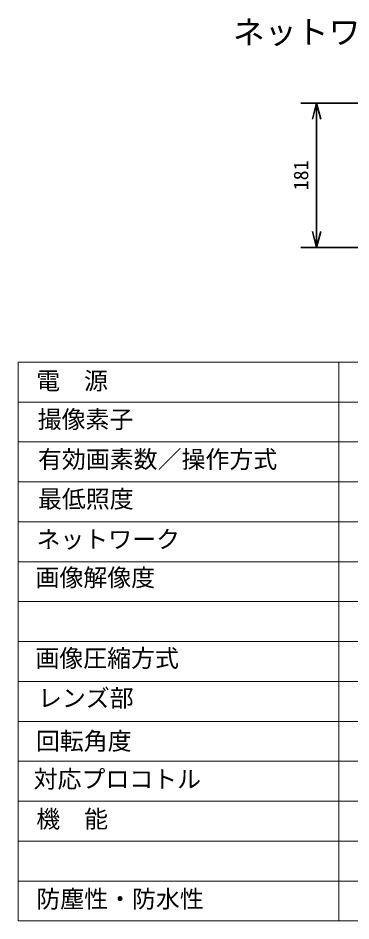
# Model space of a CAD drawing. Units: millimetres, scale not verified. Extents: x -63 to 63, y -56 to 57.
# Drawn here: x -62.6 to -20.8, y -56.4 to 56.7 of the extents above; entities that cross this region are included whole.
import ezdxf
from ezdxf.enums import TextEntityAlignment as Align

# ---------------------------------------------------------------- set-up
doc = ezdxf.new("R2010")
doc.units = ezdxf.units.MM
doc.header["$LTSCALE"] = 0.125
doc.header["$PDMODE"] = 32
doc.header["$PDSIZE"] = 0.0625
for name, color, linetype, lineweight in [('0-0_0', 7, 'Continuous', 35), ('0-2_WAKU', 1, 'Continuous', 18), ('0-5_SUNPO', 7, 'Continuous', 35)]:
    doc.layers.add(name, color=color, linetype=linetype, lineweight=lineweight)
doc.layers.add('0-1_DEFPOINTS', color=7, linetype='Continuous')
doc.layers.add('0-3_MOJI1', color=7, linetype='Continuous')
doc.styles.add('ＭＳ ゴシック', font='')
doc.styles.get('ＭＳ ゴシック').set_extended_font_data('MS Gothic')

# ---------------------------------------------------------------- blocks, each defined once
blk = doc.blocks.new('_OPEN30')
at = {"layer": '0-0_0'}
blk.add_line((0, 0), (-1, 0), dxfattribs=at)
blk.add_lwpolyline([(-1, 0.26795), (0, 0), (-1, -0.26795)], dxfattribs=at)
blk = doc.blocks.new('D4')
at = {"layer": '0-1_DEFPOINTS'}
for p in [(-20.3206, 27.6426), (-28.3206, 9.5726), (-20.3206, 9.5726)]:
    blk.add_point(p, dxfattribs=at)
at = {"layer": '0-5_SUNPO'}
for p, q in [((-22.3206, 27.6426), (-30.3206, 27.6426)), ((-28.3206, 25.6426), (-28.3206, 11.5726)), ((-22.3206, 9.5726), (-30.3206, 9.5726))]:
    blk.add_line(p, q, dxfattribs=at)
at = {"layer": '0-5_SUNPO', "xscale": 2, "yscale": 2}
for p, rotation in [((-28.3206, 27.6426), 90), ((-28.3206, 9.5726), 270)]:
    blk.add_blockref('_OPEN30', p, dxfattribs=dict(at, rotation=rotation))
at = {"layer": '0-5_SUNPO', "style": 'ＭＳ ゴシック'}
blk.add_text('181', height=1.833, rotation=90, dxfattribs=at).set_placement((-28.8206, 16.7326), align=Align.BOTTOM_LEFT)

msp = doc.modelspace()

# ---------------------------------------------------------------- linework, layer by layer
at = {"layer": '0-2_WAKU', "color": 4}
for p, q in [((-62.5773, 13.6308), (-62.5773, -56.3692)), ((62.6284, 13.6308), (-62.5773, 13.6308)), ((-22.3718, -56.3692), (-22.3718, 13.6308)), ((-62.5773, -56.3692), (62.6284, -56.3692))]:
    msp.add_line(p, q, dxfattribs=at)
at = {"layer": '0-2_WAKU'}
for p, q in [((62.6284, 8.6308), (-62.5773, 8.6308)), ((62.6284, 3.6308), (-62.5773, 3.6308)), ((62.6284, -1.3692), (-62.5773, -1.3692)), ((62.6284, -6.3692), (-62.5773, -6.3692)), ((62.6284, -11.3692), (-62.5773, -11.3692)), ((62.6284, -16.3692), (-62.5773, -16.3692)), ((62.6284, -21.3692), (-62.5773, -21.3692)), ((62.6284, -26.3692), (-62.5773, -26.3692)), ((62.6284, -31.3692), (-62.5773, -31.3692)), ((62.6284, -36.3692), (-62.5773, -36.3692)), ((62.6284, -41.3692), (-62.5773, -41.3692)), ((62.6284, -46.3692), (-62.5773, -46.3692)), ((-62.5773, -51.3692), (62.6284, -51.3692))]:
    msp.add_line(p, q, dxfattribs=at)

# ---------------------------------------------------------------- block references
at = {"layer": '0-5_SUNPO'}
msp.add_blockref('D4', (3.1832, 18.4283), dxfattribs=at)

# ---------------------------------------------------------------- texts
at = {"layer": '0-3_MOJI1', "style": 'ＭＳ ゴシック'}
for s, height, p in [('ネットワークカメラ', 2.933, (-35.6421, 52.6309)), ('電\u3000源', 2.199, (-60.3, 9.5414)), ('撮像素子', 2.199, (-60.1152, 4.7075)), ('有効画素数／操作方式', 2.199, (-60.0773, -0.2925)), ('最低照度', 2.199, (-60.0773, -5.2681)), ('ネットワーク', 2.199, (-60.2665, -10.3124)), ('画像解像度', 2.199, (-60.3847, -15.1093)), ('画像圧縮方式', 2.199, (-60.4024, -25.2159)), ('レンズ部', 2.199, (-60.0773, -30.2112)), ('回転角度', 2.199, (-60.335, -35.5968)), ('対応プロコトル', 2.199, (-60.6249, -40.3556)), ('機\u3000能', 2.199, (-60.2886, -45.3572)), ('防塵性・防水性', 2.199, (-60.2886, -55.3691))]:
    msp.add_text(s, height=height, dxfattribs=at).set_placement(p, align=Align.BOTTOM_LEFT)

doc.saveas('drawing.dxf')
